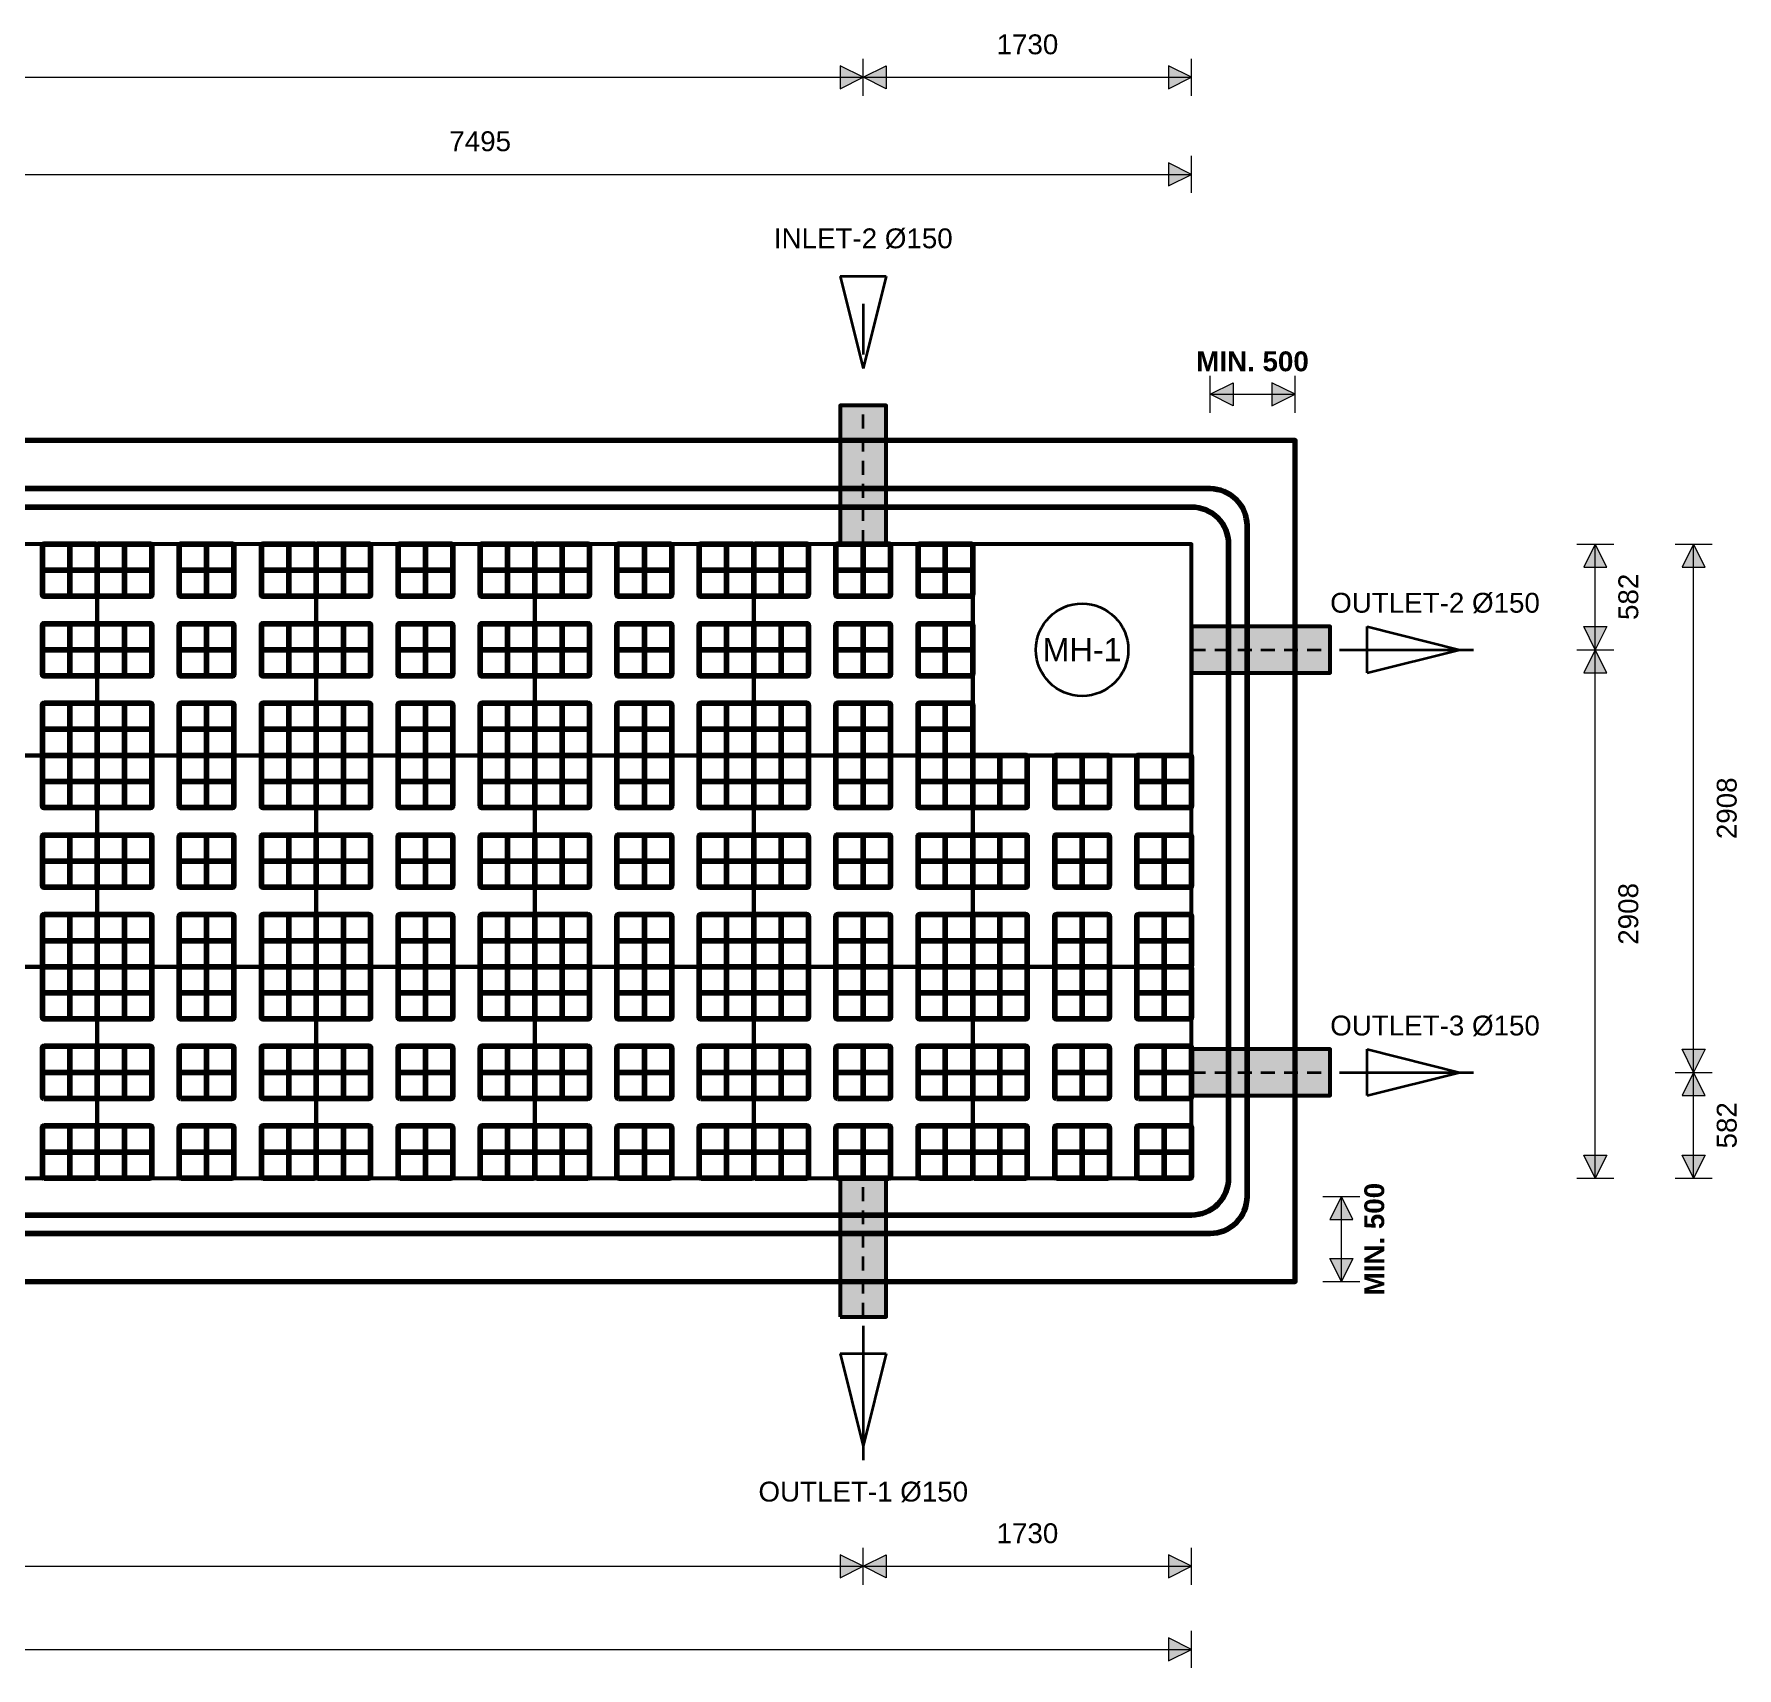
# Model space of a CAD drawing. Header units: millimetres. Extents: x 1 to 299, y 0 to 159.
# Drawn here: x 169.3 to 299.3, y 33.9 to 158.6 of the extents above; entities that cross this region are included whole.
import ezdxf
from ezdxf.enums import TextEntityAlignment as Align

# ---------------------------------------------------------------- set-up
doc = ezdxf.new("R2010")
doc.units = ezdxf.units.MM
doc.linetypes.add('DASH_3_2', pattern=[1.763889, 1.058333, -0.705556])
for name, color, linetype in [('FILL', 7, 'Continuous'), ('LINES', 7, 'Continuous'), ('TEXT', 7, 'Continuous')]:
    doc.layers.add(name, color=color, linetype=linetype)
doc.styles.add('ARIAL', font='arial.ttf')
doc.styles.add('ARIAL_BOLD', font='arialbd.ttf')

msp = doc.modelspace()

# ---------------------------------------------------------------- hatches: boundary and pattern name
at = {"layer": 'FILL'}
for points in [[(232.58, 155.29), (230.81, 156.17), (230.81, 154.41)], [(232.58, 155.29), (234.34, 156.17), (234.34, 154.41)], [(257.64, 155.29), (255.87, 156.17), (255.87, 154.41)], [(257.64, 147.88), (255.87, 148.76), (255.87, 147)], [(259.05, 131.09), (260.81, 131.97), (260.81, 130.21)], [(265.54, 131.09), (263.77, 131.97), (263.77, 130.21)], [(288.45, 119.66), (287.57, 117.9), (289.33, 117.9)], [(295.96, 119.66), (295.08, 117.9), (296.84, 117.9)], [(288.45, 111.59), (287.57, 113.36), (289.33, 113.36)], [(288.45, 111.59), (287.57, 109.83), (289.33, 109.83)], [(295.96, 79.33), (295.08, 81.09), (296.84, 81.09)], [(295.96, 79.33), (295.08, 77.56), (296.84, 77.56)], [(288.45, 71.26), (287.57, 73.02), (289.33, 73.02)], [(295.96, 71.26), (295.08, 73.02), (296.84, 73.02)], [(269.07, 69.85), (268.18, 68.09), (269.95, 68.09)], [(269.07, 63.36), (268.18, 65.12), (269.95, 65.12)], [(232.58, 41.63), (230.81, 42.51), (230.81, 40.75)], [(232.58, 41.63), (234.34, 42.51), (234.34, 40.75)], [(257.64, 41.63), (255.87, 42.51), (255.87, 40.75)], [(257.64, 35.28), (255.87, 36.16), (255.87, 34.4)]]:
    msp.add_hatch(color=7, dxfattribs=at).paths.add_polyline_path(points)
at = {"layer": 'FILL', "true_color": 0xbfbfbf}
for points in [[(230.81, 119.66), (234.34, 119.66), (234.34, 130.24), (230.81, 130.24)], [(257.64, 109.83), (268.22, 109.83), (268.22, 113.36), (257.64, 113.36)], [(257.64, 77.56), (268.22, 77.56), (268.22, 81.09), (257.64, 81.09)], [(230.81, 60.68), (234.34, 60.68), (234.34, 71.26), (230.81, 71.26)]]:
    msp.add_hatch(color=7, dxfattribs=at).paths.add_polyline_path(points)

# ---------------------------------------------------------------- linework, layer by layer
at = {"layer": 'LINES', "lineweight": 20}
for p, q in [((232.58, 153.88), (232.58, 156.7)), ((232.58, 153.88), (232.58, 156.7)), ((257.64, 153.88), (257.64, 156.7)), ((40.46, 155.29), (232.58, 155.29)), ((232.58, 155.29), (257.64, 155.29)), ((257.64, 146.47), (257.64, 149.29)), ((149.05, 147.88), (257.64, 147.88)), ((259.05, 129.68), (259.05, 132.5)), ((265.54, 129.68), (265.54, 132.5)), ((259.05, 131.09), (265.54, 131.09)), ((287.04, 119.66), (289.86, 119.66)), ((288.45, 111.59), (288.45, 119.66)), ((294.55, 119.66), (297.37, 119.66)), ((295.96, 79.33), (295.96, 119.66)), ((287.04, 111.59), (289.86, 111.59)), ((287.04, 111.59), (289.86, 111.59)), ((288.45, 71.26), (288.45, 111.59)), ((294.55, 79.33), (297.37, 79.33)), ((294.55, 79.33), (297.37, 79.33)), ((295.96, 71.26), (295.96, 79.33)), ((287.04, 71.26), (289.86, 71.26)), ((294.55, 71.26), (297.37, 71.26)), ((267.65, 69.85), (270.48, 69.85)), ((269.07, 63.36), (269.07, 69.85)), ((267.65, 63.36), (270.48, 63.36)), ((232.58, 40.22), (232.58, 43.04)), ((232.58, 40.22), (232.58, 43.04)), ((257.64, 40.22), (257.64, 43.04)), ((40.46, 41.63), (232.58, 41.63)), ((232.58, 41.63), (257.64, 41.63)), ((257.64, 33.87), (257.64, 36.69)), ((40.46, 35.28), (257.64, 35.28))]:
    msp.add_line(p, q, dxfattribs=at)
at = {"layer": 'LINES', "lineweight": 35, "true_color": 0xff0000}
for p, q in [((230.81, 140.12), (232.58, 133.07)), ((230.81, 140.12), (234.34, 140.12)), ((234.34, 140.12), (232.58, 133.07)), ((232.58, 138), (232.58, 134.12))]:
    msp.add_line(p, q, dxfattribs=at)
at = {"layer": 'LINES', "linetype": 'DASH_3_2', "lineweight": 35, "true_color": 0x999999}
for p, q in [((232.58, 119.66), (232.58, 130.24)), ((257.64, 111.59), (268.22, 111.59)), ((257.64, 79.33), (268.22, 79.33)), ((232.58, 60.68), (232.58, 71.26))]:
    msp.add_line(p, q, dxfattribs=at)
at = {"layer": 'LINES', "lineweight": 106}
for p, q in [((172.02, 115.68), (172.02, 119.66)), ((176.19, 115.68), (176.19, 119.66)), ((182.46, 115.68), (182.46, 119.66)), ((188.73, 115.68), (188.73, 119.66)), ((192.9, 115.68), (192.9, 119.66)), ((199.16, 115.68), (199.16, 119.66)), ((205.43, 115.68), (205.43, 119.66)), ((209.6, 115.68), (209.6, 119.66)), ((215.87, 115.68), (215.87, 119.66)), ((222.14, 115.68), (222.14, 119.66)), ((226.31, 115.68), (226.31, 119.66)), ((232.58, 115.68), (232.58, 119.66)), ((238.84, 115.68), (238.84, 119.66)), ((169.93, 117.67), (174.11, 117.67)), ((174.11, 117.67), (178.28, 117.67)), ((180.37, 117.67), (184.54, 117.67)), ((186.64, 117.67), (190.81, 117.67)), ((190.81, 117.67), (194.98, 117.67)), ((197.08, 117.67), (201.25, 117.67)), ((203.35, 117.67), (207.52, 117.67)), ((207.52, 117.67), (211.69, 117.67)), ((213.78, 117.67), (217.96, 117.67)), ((220.05, 117.67), (224.22, 117.67)), ((224.22, 117.67), (228.39, 117.67)), ((230.49, 117.67), (234.66, 117.67)), ((236.76, 117.67), (240.93, 117.67)), ((172.02, 109.6), (172.02, 113.58)), ((176.19, 109.6), (176.19, 113.58)), ((182.46, 109.6), (182.46, 113.58)), ((188.73, 109.6), (188.73, 113.58)), ((192.9, 109.6), (192.9, 113.58)), ((199.16, 109.6), (199.16, 113.58)), ((205.43, 109.6), (205.43, 113.58)), ((209.6, 109.6), (209.6, 113.58)), ((215.87, 109.6), (215.87, 113.58)), ((222.14, 109.6), (222.14, 113.58)), ((226.31, 109.6), (226.31, 113.58)), ((232.58, 109.6), (232.58, 113.58)), ((238.84, 109.6), (238.84, 113.58)), ((169.93, 111.59), (174.11, 111.59)), ((174.11, 111.59), (178.28, 111.59)), ((180.37, 111.59), (184.54, 111.59)), ((186.64, 111.59), (190.81, 111.59)), ((190.81, 111.59), (194.98, 111.59)), ((197.08, 111.59), (201.25, 111.59)), ((203.35, 111.59), (207.52, 111.59)), ((207.52, 111.59), (211.69, 111.59)), ((213.78, 111.59), (217.96, 111.59)), ((220.05, 111.59), (224.22, 111.59)), ((224.22, 111.59), (228.39, 111.59)), ((230.49, 111.59), (234.66, 111.59)), ((236.76, 111.59), (240.93, 111.59)), ((172.02, 103.53), (172.02, 107.51)), ((176.19, 103.53), (176.19, 107.51)), ((182.46, 103.53), (182.46, 107.51)), ((188.73, 103.53), (188.73, 107.51)), ((192.9, 103.53), (192.9, 107.51)), ((199.16, 103.53), (199.16, 107.51)), ((205.43, 103.53), (205.43, 107.51)), ((209.6, 103.53), (209.6, 107.51)), ((215.87, 103.53), (215.87, 107.51)), ((222.14, 103.53), (222.14, 107.51)), ((226.31, 103.53), (226.31, 107.51)), ((232.58, 103.53), (232.58, 107.51)), ((238.84, 103.53), (238.84, 107.51)), ((169.93, 105.52), (174.11, 105.52)), ((174.11, 105.52), (178.28, 105.52)), ((180.37, 105.52), (184.54, 105.52)), ((186.64, 105.52), (190.81, 105.52)), ((190.81, 105.52), (194.98, 105.52)), ((197.08, 105.52), (201.25, 105.52)), ((203.35, 105.52), (207.52, 105.52)), ((207.52, 105.52), (211.69, 105.52)), ((213.78, 105.52), (217.96, 105.52)), ((220.05, 105.52), (224.22, 105.52)), ((224.22, 105.52), (228.39, 105.52)), ((230.49, 105.52), (234.66, 105.52)), ((236.76, 105.52), (240.93, 105.52)), ((172.02, 99.55), (172.02, 103.53)), ((176.19, 99.55), (176.19, 103.53)), ((182.46, 99.55), (182.46, 103.53)), ((188.73, 99.55), (188.73, 103.53)), ((192.9, 99.55), (192.9, 103.53)), ((199.16, 99.55), (199.16, 103.53)), ((205.43, 99.55), (205.43, 103.53)), ((209.6, 99.55), (209.6, 103.53)), ((215.87, 99.55), (215.87, 103.53)), ((222.14, 99.55), (222.14, 103.53)), ((226.31, 99.55), (226.31, 103.53)), ((232.58, 99.55), (232.58, 103.53)), ((238.84, 99.55), (238.84, 103.53)), ((243.01, 99.55), (243.01, 103.53)), ((249.28, 99.55), (249.28, 103.53)), ((255.55, 99.55), (255.55, 103.53)), ((169.93, 101.54), (174.11, 101.54)), ((174.11, 101.54), (178.28, 101.54)), ((180.37, 101.54), (184.54, 101.54)), ((186.64, 101.54), (190.81, 101.54)), ((190.81, 101.54), (194.98, 101.54)), ((197.08, 101.54), (201.25, 101.54)), ((203.35, 101.54), (207.52, 101.54)), ((207.52, 101.54), (211.69, 101.54)), ((213.78, 101.54), (217.96, 101.54)), ((220.05, 101.54), (224.22, 101.54)), ((224.22, 101.54), (228.39, 101.54)), ((230.49, 101.54), (234.66, 101.54)), ((236.76, 101.54), (240.93, 101.54)), ((240.93, 101.54), (245.1, 101.54)), ((247.2, 101.54), (251.37, 101.54)), ((253.46, 101.54), (257.64, 101.54)), ((172.02, 93.47), (172.02, 97.45)), ((176.19, 93.47), (176.19, 97.45)), ((182.46, 93.47), (182.46, 97.45)), ((188.73, 93.47), (188.73, 97.45)), ((192.9, 93.47), (192.9, 97.45)), ((199.16, 93.47), (199.16, 97.45)), ((205.43, 93.47), (205.43, 97.45)), ((209.6, 93.47), (209.6, 97.45)), ((215.87, 93.47), (215.87, 97.45)), ((222.14, 93.47), (222.14, 97.45)), ((226.31, 93.47), (226.31, 97.45)), ((232.58, 93.47), (232.58, 97.45)), ((238.84, 93.47), (238.84, 97.45)), ((243.01, 93.47), (243.01, 97.45)), ((249.28, 93.47), (249.28, 97.45)), ((255.55, 93.47), (255.55, 97.45)), ((169.93, 95.46), (174.11, 95.46)), ((174.11, 95.46), (178.28, 95.46)), ((180.37, 95.46), (184.54, 95.46)), ((186.64, 95.46), (190.81, 95.46)), ((190.81, 95.46), (194.98, 95.46)), ((197.08, 95.46), (201.25, 95.46)), ((203.35, 95.46), (207.52, 95.46)), ((207.52, 95.46), (211.69, 95.46)), ((213.78, 95.46), (217.96, 95.46)), ((220.05, 95.46), (224.22, 95.46)), ((224.22, 95.46), (228.39, 95.46)), ((230.49, 95.46), (234.66, 95.46)), ((236.76, 95.46), (240.93, 95.46)), ((240.93, 95.46), (245.1, 95.46)), ((247.2, 95.46), (251.37, 95.46)), ((253.46, 95.46), (257.64, 95.46)), ((172.02, 87.39), (172.02, 91.37)), ((176.19, 87.39), (176.19, 91.37)), ((182.46, 87.39), (182.46, 91.37)), ((188.73, 87.39), (188.73, 91.37)), ((192.9, 87.39), (192.9, 91.37)), ((199.16, 87.39), (199.16, 91.37)), ((205.43, 87.39), (205.43, 91.37)), ((209.6, 87.39), (209.6, 91.37)), ((215.87, 87.39), (215.87, 91.37)), ((222.14, 87.39), (222.14, 91.37)), ((226.31, 87.39), (226.31, 91.37)), ((232.58, 87.39), (232.58, 91.37)), ((238.84, 87.39), (238.84, 91.37)), ((243.01, 87.39), (243.01, 91.37)), ((249.28, 87.39), (249.28, 91.37)), ((255.55, 87.39), (255.55, 91.37)), ((169.93, 89.38), (174.11, 89.38)), ((174.11, 89.38), (178.28, 89.38)), ((180.37, 89.38), (184.54, 89.38)), ((186.64, 89.38), (190.81, 89.38)), ((190.81, 89.38), (194.98, 89.38)), ((197.08, 89.38), (201.25, 89.38)), ((203.35, 89.38), (207.52, 89.38)), ((207.52, 89.38), (211.69, 89.38)), ((213.78, 89.38), (217.96, 89.38)), ((220.05, 89.38), (224.22, 89.38)), ((224.22, 89.38), (228.39, 89.38)), ((230.49, 89.38), (234.66, 89.38)), ((236.76, 89.38), (240.93, 89.38)), ((240.93, 89.38), (245.1, 89.38)), ((247.2, 89.38), (251.37, 89.38)), ((253.46, 89.38), (257.64, 89.38)), ((172.02, 83.41), (172.02, 87.39)), ((176.19, 83.41), (176.19, 87.39)), ((182.46, 83.41), (182.46, 87.39)), ((188.73, 83.41), (188.73, 87.39)), ((192.9, 83.41), (192.9, 87.39)), ((199.16, 83.41), (199.16, 87.39)), ((205.43, 83.41), (205.43, 87.39)), ((209.6, 83.41), (209.6, 87.39)), ((215.87, 83.41), (215.87, 87.39)), ((222.14, 83.41), (222.14, 87.39)), ((226.31, 83.41), (226.31, 87.39)), ((232.58, 83.41), (232.58, 87.39)), ((238.84, 83.41), (238.84, 87.39)), ((243.01, 83.41), (243.01, 87.39)), ((249.28, 83.41), (249.28, 87.39)), ((255.55, 83.41), (255.55, 87.39)), ((169.93, 85.4), (174.11, 85.4)), ((174.11, 85.4), (178.28, 85.4)), ((180.37, 85.4), (184.54, 85.4)), ((186.64, 85.4), (190.81, 85.4)), ((190.81, 85.4), (194.98, 85.4)), ((197.08, 85.4), (201.25, 85.4)), ((203.35, 85.4), (207.52, 85.4)), ((207.52, 85.4), (211.69, 85.4)), ((213.78, 85.4), (217.96, 85.4)), ((220.05, 85.4), (224.22, 85.4)), ((224.22, 85.4), (228.39, 85.4)), ((230.49, 85.4), (234.66, 85.4)), ((236.76, 85.4), (240.93, 85.4)), ((240.93, 85.4), (245.1, 85.4)), ((247.2, 85.4), (251.37, 85.4)), ((253.46, 85.4), (257.64, 85.4)), ((172.02, 77.34), (172.02, 81.32)), ((176.19, 77.34), (176.19, 81.32)), ((182.46, 77.34), (182.46, 81.32)), ((188.73, 77.34), (188.73, 81.32)), ((192.9, 77.34), (192.9, 81.32)), ((199.16, 77.34), (199.16, 81.32)), ((205.43, 77.34), (205.43, 81.32)), ((209.6, 77.34), (209.6, 81.32)), ((215.87, 77.34), (215.87, 81.32)), ((222.14, 77.34), (222.14, 81.32)), ((226.31, 77.34), (226.31, 81.32)), ((232.58, 77.34), (232.58, 81.32)), ((238.84, 77.34), (238.84, 81.32)), ((243.01, 77.34), (243.01, 81.32)), ((249.28, 77.34), (249.28, 81.32)), ((255.55, 77.34), (255.55, 81.32)), ((169.93, 79.33), (174.11, 79.33)), ((174.11, 79.33), (178.28, 79.33)), ((180.37, 79.33), (184.54, 79.33)), ((186.64, 79.33), (190.81, 79.33)), ((190.81, 79.33), (194.98, 79.33)), ((197.08, 79.33), (201.25, 79.33)), ((203.35, 79.33), (207.52, 79.33)), ((207.52, 79.33), (211.69, 79.33)), ((213.78, 79.33), (217.96, 79.33)), ((220.05, 79.33), (224.22, 79.33)), ((224.22, 79.33), (228.39, 79.33)), ((230.49, 79.33), (234.66, 79.33)), ((236.76, 79.33), (240.93, 79.33)), ((240.93, 79.33), (245.1, 79.33)), ((247.2, 79.33), (251.37, 79.33)), ((253.46, 79.33), (257.64, 79.33)), ((172.02, 71.26), (172.02, 75.24)), ((176.19, 71.26), (176.19, 75.24)), ((182.46, 71.26), (182.46, 75.24)), ((188.73, 71.26), (188.73, 75.24)), ((192.9, 71.26), (192.9, 75.24)), ((199.16, 71.26), (199.16, 75.24)), ((205.43, 71.26), (205.43, 75.24)), ((209.6, 71.26), (209.6, 75.24)), ((215.87, 71.26), (215.87, 75.24)), ((222.14, 71.26), (222.14, 75.24)), ((226.31, 71.26), (226.31, 75.24)), ((232.58, 71.26), (232.58, 75.24)), ((238.84, 71.26), (238.84, 75.24)), ((243.01, 71.26), (243.01, 75.24)), ((249.28, 71.26), (249.28, 75.24)), ((255.55, 71.26), (255.55, 75.24)), ((169.93, 73.25), (174.11, 73.25)), ((174.11, 73.25), (178.28, 73.25)), ((180.37, 73.25), (184.54, 73.25)), ((186.64, 73.25), (190.81, 73.25)), ((190.81, 73.25), (194.98, 73.25)), ((197.08, 73.25), (201.25, 73.25)), ((203.35, 73.25), (207.52, 73.25)), ((207.52, 73.25), (211.69, 73.25)), ((213.78, 73.25), (217.96, 73.25)), ((220.05, 73.25), (224.22, 73.25)), ((224.22, 73.25), (228.39, 73.25)), ((230.49, 73.25), (234.66, 73.25)), ((236.76, 73.25), (240.93, 73.25)), ((240.93, 73.25), (245.1, 73.25)), ((247.2, 73.25), (251.37, 73.25)), ((253.46, 73.25), (257.64, 73.25))]:
    msp.add_line(p, q, dxfattribs=at)
at = {"layer": 'LINES', "lineweight": 35, "true_color": 0x0000ff}
for p, q in [((271.04, 113.36), (278.1, 111.59)), ((271.04, 109.83), (271.04, 113.36)), ((268.92, 111.59), (279.15, 111.59)), ((271.04, 109.83), (278.1, 111.59)), ((271.04, 81.09), (278.1, 79.33)), ((271.04, 77.56), (271.04, 81.09)), ((268.92, 79.33), (279.15, 79.33)), ((271.04, 77.56), (278.1, 79.33)), ((232.58, 59.97), (232.58, 49.74)), ((230.81, 57.86), (232.58, 50.8)), ((230.81, 57.86), (234.34, 57.86)), ((234.34, 57.86), (232.58, 50.8))]:
    msp.add_line(p, q, dxfattribs=at)
at = {"layer": 'LINES', "lineweight": 20}
for points in [[(232.58, 155.29), (230.81, 156.17), (230.81, 154.41)], [(232.58, 155.29), (234.34, 156.17), (234.34, 154.41)], [(257.64, 155.29), (255.87, 156.17), (255.87, 154.41)], [(257.64, 147.88), (255.87, 148.76), (255.87, 147)], [(259.05, 131.09), (260.81, 131.97), (260.81, 130.21)], [(265.54, 131.09), (263.77, 131.97), (263.77, 130.21)], [(288.45, 119.66), (287.57, 117.9), (289.33, 117.9)], [(295.96, 119.66), (295.08, 117.9), (296.84, 117.9)], [(288.45, 111.59), (287.57, 113.36), (289.33, 113.36)], [(288.45, 111.59), (287.57, 109.83), (289.33, 109.83)], [(295.96, 79.33), (295.08, 81.09), (296.84, 81.09)], [(295.96, 79.33), (295.08, 77.56), (296.84, 77.56)], [(288.45, 71.26), (287.57, 73.02), (289.33, 73.02)], [(295.96, 71.26), (295.08, 73.02), (296.84, 73.02)], [(269.07, 69.85), (268.18, 68.09), (269.95, 68.09)], [(269.07, 63.36), (268.18, 65.12), (269.95, 65.12)], [(232.58, 41.63), (230.81, 42.51), (230.81, 40.75)], [(232.58, 41.63), (234.34, 42.51), (234.34, 40.75)], [(257.64, 41.63), (255.87, 42.51), (255.87, 40.75)], [(257.64, 35.28), (255.87, 36.16), (255.87, 34.4)]]:
    msp.add_lwpolyline(points, close=True, dxfattribs=at)
at = {"layer": 'LINES', "lineweight": 53}
for points in [[(230.81, 119.66), (234.34, 119.66), (234.34, 130.24), (230.81, 130.24)], [(157.4, 103.53), (174.11, 103.53), (174.11, 119.66), (157.4, 119.66)], [(174.11, 103.53), (190.81, 103.53), (190.81, 119.66), (174.11, 119.66)], [(190.81, 103.53), (207.52, 103.53), (207.52, 119.66), (190.81, 119.66)], [(207.52, 103.53), (224.22, 103.53), (224.22, 119.66), (207.52, 119.66)], [(224.22, 103.53), (240.93, 103.53), (240.93, 119.66), (224.22, 119.66)], [(240.93, 103.53), (257.64, 103.53), (257.64, 119.66), (240.93, 119.66)], [(257.64, 109.83), (268.22, 109.83), (268.22, 113.36), (257.64, 113.36)], [(157.4, 87.39), (174.11, 87.39), (174.11, 103.53), (157.4, 103.53)], [(174.11, 87.39), (190.81, 87.39), (190.81, 103.53), (174.11, 103.53)], [(190.81, 87.39), (207.52, 87.39), (207.52, 103.53), (190.81, 103.53)], [(207.52, 87.39), (224.22, 87.39), (224.22, 103.53), (207.52, 103.53)], [(224.22, 87.39), (240.93, 87.39), (240.93, 103.53), (224.22, 103.53)], [(240.93, 87.39), (257.64, 87.39), (257.64, 103.53), (240.93, 103.53)], [(157.4, 71.26), (174.11, 71.26), (174.11, 87.39), (157.4, 87.39)], [(174.11, 71.26), (190.81, 71.26), (190.81, 87.39), (174.11, 87.39)], [(190.81, 71.26), (207.52, 71.26), (207.52, 87.39), (190.81, 87.39)], [(207.52, 71.26), (224.22, 71.26), (224.22, 87.39), (207.52, 87.39)], [(224.22, 71.26), (240.93, 71.26), (240.93, 87.39), (224.22, 87.39)], [(240.93, 71.26), (257.64, 71.26), (257.64, 87.39), (240.93, 87.39)], [(257.64, 77.56), (268.22, 77.56), (268.22, 81.09), (257.64, 81.09)], [(230.81, 60.68), (234.34, 60.68), (234.34, 71.26), (230.81, 71.26)]]:
    msp.add_lwpolyline(points, close=True, dxfattribs=at)
at = {"layer": 'LINES', "lineweight": 70, "true_color": 0xff0000}
msp.add_lwpolyline([(32.55, 63.36), (265.54, 63.36), (265.54, 127.56), (32.55, 127.56)], close=True, dxfattribs=at)
at = {"layer": 'LINES', "lineweight": 90}
for points in [[(39.05, 67.03), (259.05, 67.03, 0.414214), (261.87, 69.85), (261.87, 121.07, 0.414214), (259.05, 123.89), (39.05, 123.89, 0.414214), (36.22, 121.07), (36.22, 69.85, 0.414214)], [(40.46, 68.44), (257.64, 68.44, 0.414214), (260.46, 71.26), (260.46, 119.66, 0.414214), (257.64, 122.48), (40.46, 122.48, 0.414214), (37.64, 119.66), (37.64, 71.26, 0.414214)]]:
    msp.add_lwpolyline(points, format="xyb", close=True, dxfattribs=at)
at = {"layer": 'LINES', "lineweight": 106}
for points in [[(170.05, 115.68), (173.99, 115.68, 0.414214), (174.11, 115.8), (174.11, 119.54, 0.414214), (173.99, 119.66), (170.05, 119.66, 0.414214), (169.93, 119.54), (169.93, 115.8, 0.414214)], [(174.22, 115.68), (178.16, 115.68, 0.414214), (178.28, 115.8), (178.28, 119.54, 0.414214), (178.16, 119.66), (174.22, 119.66, 0.414214), (174.11, 119.54), (174.11, 115.8, 0.414214)], [(180.49, 115.68), (184.42, 115.68, 0.414214), (184.54, 115.8), (184.54, 119.54, 0.414214), (184.42, 119.66), (180.49, 119.66, 0.414214), (180.37, 119.54), (180.37, 115.8, 0.414214)], [(186.76, 115.68), (190.69, 115.68, 0.414214), (190.81, 115.8), (190.81, 119.54, 0.414214), (190.69, 119.66), (186.76, 119.66, 0.414214), (186.64, 119.54), (186.64, 115.8, 0.414214)], [(190.93, 115.68), (194.86, 115.68, 0.414214), (194.98, 115.8), (194.98, 119.54, 0.414214), (194.86, 119.66), (190.93, 119.66, 0.414214), (190.81, 119.54), (190.81, 115.8, 0.414214)], [(197.2, 115.68), (201.13, 115.68, 0.414214), (201.25, 115.8), (201.25, 119.54, 0.414214), (201.13, 119.66), (197.2, 119.66, 0.414214), (197.08, 119.54), (197.08, 115.8, 0.414214)], [(203.47, 115.68), (207.4, 115.68, 0.414214), (207.52, 115.8), (207.52, 119.54, 0.414214), (207.4, 119.66), (203.47, 119.66, 0.414214), (203.35, 119.54), (203.35, 115.8, 0.414214)], [(207.64, 115.68), (211.57, 115.68, 0.414214), (211.69, 115.8), (211.69, 119.54, 0.414214), (211.57, 119.66), (207.64, 119.66, 0.414214), (207.52, 119.54), (207.52, 115.8, 0.414214)], [(213.9, 115.68), (217.84, 115.68, 0.414214), (217.96, 115.8), (217.96, 119.54, 0.414214), (217.84, 119.66), (213.9, 119.66, 0.414214), (213.78, 119.54), (213.78, 115.8, 0.414214)], [(220.17, 115.68), (224.1, 115.68, 0.414214), (224.22, 115.8), (224.22, 119.54, 0.414214), (224.1, 119.66), (220.17, 119.66, 0.414214), (220.05, 119.54), (220.05, 115.8, 0.414214)], [(224.34, 115.68), (228.27, 115.68, 0.414214), (228.39, 115.8), (228.39, 119.54, 0.414214), (228.27, 119.66), (224.34, 119.66, 0.414214), (224.22, 119.54), (224.22, 115.8, 0.414214)], [(230.61, 115.68), (234.54, 115.68, 0.414214), (234.66, 115.8), (234.66, 119.54, 0.414214), (234.54, 119.66), (230.61, 119.66, 0.414214), (230.49, 119.54), (230.49, 115.8, 0.414214)], [(236.88, 115.68), (240.81, 115.68, 0.414214), (240.93, 115.8), (240.93, 119.54, 0.414214), (240.81, 119.66), (236.88, 119.66, 0.414214), (236.76, 119.54), (236.76, 115.8, 0.414214)], [(170.05, 109.6), (173.99, 109.6, 0.414214), (174.11, 109.72), (174.11, 113.46, 0.414214), (173.99, 113.58), (170.05, 113.58, 0.414214), (169.93, 113.46), (169.93, 109.72, 0.414214)], [(174.22, 109.6), (178.16, 109.6, 0.414214), (178.28, 109.72), (178.28, 113.46, 0.414214), (178.16, 113.58), (174.22, 113.58, 0.414214), (174.11, 113.46), (174.11, 109.72, 0.414214)], [(180.49, 109.6), (184.42, 109.6, 0.414214), (184.54, 109.72), (184.54, 113.46, 0.414214), (184.42, 113.58), (180.49, 113.58, 0.414214), (180.37, 113.46), (180.37, 109.72, 0.414214)], [(186.76, 109.6), (190.69, 109.6, 0.414214), (190.81, 109.72), (190.81, 113.46, 0.414214), (190.69, 113.58), (186.76, 113.58, 0.414214), (186.64, 113.46), (186.64, 109.72, 0.414214)], [(190.93, 109.6), (194.86, 109.6, 0.414214), (194.98, 109.72), (194.98, 113.46, 0.414214), (194.86, 113.58), (190.93, 113.58, 0.414214), (190.81, 113.46), (190.81, 109.72, 0.414214)], [(197.2, 109.6), (201.13, 109.6, 0.414214), (201.25, 109.72), (201.25, 113.46, 0.414214), (201.13, 113.58), (197.2, 113.58, 0.414214), (197.08, 113.46), (197.08, 109.72, 0.414214)], [(203.47, 109.6), (207.4, 109.6, 0.414214), (207.52, 109.72), (207.52, 113.46, 0.414214), (207.4, 113.58), (203.47, 113.58, 0.414214), (203.35, 113.46), (203.35, 109.72, 0.414214)], [(207.64, 109.6), (211.57, 109.6, 0.414214), (211.69, 109.72), (211.69, 113.46, 0.414214), (211.57, 113.58), (207.64, 113.58, 0.414214), (207.52, 113.46), (207.52, 109.72, 0.414214)], [(213.9, 109.6), (217.84, 109.6, 0.414214), (217.96, 109.72), (217.96, 113.46, 0.414214), (217.84, 113.58), (213.9, 113.58, 0.414214), (213.78, 113.46), (213.78, 109.72, 0.414214)], [(220.17, 109.6), (224.1, 109.6, 0.414214), (224.22, 109.72), (224.22, 113.46, 0.414214), (224.1, 113.58), (220.17, 113.58, 0.414214), (220.05, 113.46), (220.05, 109.72, 0.414214)], [(224.34, 109.6), (228.27, 109.6, 0.414214), (228.39, 109.72), (228.39, 113.46, 0.414214), (228.27, 113.58), (224.34, 113.58, 0.414214), (224.22, 113.46), (224.22, 109.72, 0.414214)], [(230.61, 109.6), (234.54, 109.6, 0.414214), (234.66, 109.72), (234.66, 113.46, 0.414214), (234.54, 113.58), (230.61, 113.58, 0.414214), (230.49, 113.46), (230.49, 109.72, 0.414214)], [(236.88, 109.6), (240.81, 109.6, 0.414214), (240.93, 109.72), (240.93, 113.46, 0.414214), (240.81, 113.58), (236.88, 113.58, 0.414214), (236.76, 113.46), (236.76, 109.72, 0.414214)], [(170.05, 103.53), (173.99, 103.53, 0.414214), (174.11, 103.65), (174.11, 107.39, 0.414214), (173.99, 107.51), (170.05, 107.51, 0.414214), (169.93, 107.39), (169.93, 103.65, 0.414214)], [(174.22, 103.53), (178.16, 103.53, 0.414214), (178.28, 103.65), (178.28, 107.39, 0.414214), (178.16, 107.51), (174.22, 107.51, 0.414214), (174.11, 107.39), (174.11, 103.65, 0.414214)], [(180.49, 103.53), (184.42, 103.53, 0.414214), (184.54, 103.65), (184.54, 107.39, 0.414214), (184.42, 107.51), (180.49, 107.51, 0.414214), (180.37, 107.39), (180.37, 103.65, 0.414214)], [(186.76, 103.53), (190.69, 103.53, 0.414214), (190.81, 103.65), (190.81, 107.39, 0.414214), (190.69, 107.51), (186.76, 107.51, 0.414214), (186.64, 107.39), (186.64, 103.65, 0.414214)], [(190.93, 103.53), (194.86, 103.53, 0.414214), (194.98, 103.65), (194.98, 107.39, 0.414214), (194.86, 107.51), (190.93, 107.51, 0.414214), (190.81, 107.39), (190.81, 103.65, 0.414214)], [(197.2, 103.53), (201.13, 103.53, 0.414214), (201.25, 103.65), (201.25, 107.39, 0.414214), (201.13, 107.51), (197.2, 107.51, 0.414214), (197.08, 107.39), (197.08, 103.65, 0.414214)], [(203.47, 103.53), (207.4, 103.53, 0.414214), (207.52, 103.65), (207.52, 107.39, 0.414214), (207.4, 107.51), (203.47, 107.51, 0.414214), (203.35, 107.39), (203.35, 103.65, 0.414214)], [(207.64, 103.53), (211.57, 103.53, 0.414214), (211.69, 103.65), (211.69, 107.39, 0.414214), (211.57, 107.51), (207.64, 107.51, 0.414214), (207.52, 107.39), (207.52, 103.65, 0.414214)], [(213.9, 103.53), (217.84, 103.53, 0.414214), (217.96, 103.65), (217.96, 107.39, 0.414214), (217.84, 107.51), (213.9, 107.51, 0.414214), (213.78, 107.39), (213.78, 103.65, 0.414214)], [(220.17, 103.53), (224.1, 103.53, 0.414214), (224.22, 103.65), (224.22, 107.39, 0.414214), (224.1, 107.51), (220.17, 107.51, 0.414214), (220.05, 107.39), (220.05, 103.65, 0.414214)], [(224.34, 103.53), (228.27, 103.53, 0.414214), (228.39, 103.65), (228.39, 107.39, 0.414214), (228.27, 107.51), (224.34, 107.51, 0.414214), (224.22, 107.39), (224.22, 103.65, 0.414214)], [(230.61, 103.53), (234.54, 103.53, 0.414214), (234.66, 103.65), (234.66, 107.39, 0.414214), (234.54, 107.51), (230.61, 107.51, 0.414214), (230.49, 107.39), (230.49, 103.65, 0.414214)], [(236.88, 103.53), (240.81, 103.53, 0.414214), (240.93, 103.65), (240.93, 107.39, 0.414214), (240.81, 107.51), (236.88, 107.51, 0.414214), (236.76, 107.39), (236.76, 103.65, 0.414214)], [(170.05, 99.55), (173.99, 99.55, 0.414214), (174.11, 99.67), (174.11, 103.41, 0.414214), (173.99, 103.53), (170.05, 103.53, 0.414214), (169.93, 103.41), (169.93, 99.67, 0.414214)], [(174.22, 99.55), (178.16, 99.55, 0.414214), (178.28, 99.67), (178.28, 103.41, 0.414214), (178.16, 103.53), (174.22, 103.53, 0.414214), (174.11, 103.41), (174.11, 99.67, 0.414214)], [(180.49, 99.55), (184.42, 99.55, 0.414214), (184.54, 99.67), (184.54, 103.41, 0.414214), (184.42, 103.53), (180.49, 103.53, 0.414214), (180.37, 103.41), (180.37, 99.67, 0.414214)], [(186.76, 99.55), (190.69, 99.55, 0.414214), (190.81, 99.67), (190.81, 103.41, 0.414214), (190.69, 103.53), (186.76, 103.53, 0.414214), (186.64, 103.41), (186.64, 99.67, 0.414214)], [(190.93, 99.55), (194.86, 99.55, 0.414214), (194.98, 99.67), (194.98, 103.41, 0.414214), (194.86, 103.53), (190.93, 103.53, 0.414214), (190.81, 103.41), (190.81, 99.67, 0.414214)], [(197.2, 99.55), (201.13, 99.55, 0.414214), (201.25, 99.67), (201.25, 103.41, 0.414214), (201.13, 103.53), (197.2, 103.53, 0.414214), (197.08, 103.41), (197.08, 99.67, 0.414214)], [(203.47, 99.55), (207.4, 99.55, 0.414214), (207.52, 99.67), (207.52, 103.41, 0.414214), (207.4, 103.53), (203.47, 103.53, 0.414214), (203.35, 103.41), (203.35, 99.67, 0.414214)], [(207.64, 99.55), (211.57, 99.55, 0.414214), (211.69, 99.67), (211.69, 103.41, 0.414214), (211.57, 103.53), (207.64, 103.53, 0.414214), (207.52, 103.41), (207.52, 99.67, 0.414214)], [(213.9, 99.55), (217.84, 99.55, 0.414214), (217.96, 99.67), (217.96, 103.41, 0.414214), (217.84, 103.53), (213.9, 103.53, 0.414214), (213.78, 103.41), (213.78, 99.67, 0.414214)], [(220.17, 99.55), (224.1, 99.55, 0.414214), (224.22, 99.67), (224.22, 103.41, 0.414214), (224.1, 103.53), (220.17, 103.53, 0.414214), (220.05, 103.41), (220.05, 99.67, 0.414214)], [(224.34, 99.55), (228.27, 99.55, 0.414214), (228.39, 99.67), (228.39, 103.41, 0.414214), (228.27, 103.53), (224.34, 103.53, 0.414214), (224.22, 103.41), (224.22, 99.67, 0.414214)], [(230.61, 99.55), (234.54, 99.55, 0.414214), (234.66, 99.67), (234.66, 103.41, 0.414214), (234.54, 103.53), (230.61, 103.53, 0.414214), (230.49, 103.41), (230.49, 99.67, 0.414214)], [(236.88, 99.55), (240.81, 99.55, 0.414214), (240.93, 99.67), (240.93, 103.41, 0.414214), (240.81, 103.53), (236.88, 103.53, 0.414214), (236.76, 103.41), (236.76, 99.67, 0.414214)], [(241.05, 99.55), (244.98, 99.55, 0.414214), (245.1, 99.67), (245.1, 103.41, 0.414214), (244.98, 103.53), (241.05, 103.53, 0.414214), (240.93, 103.41), (240.93, 99.67, 0.414214)], [(247.32, 99.55), (251.25, 99.55, 0.414214), (251.37, 99.67), (251.37, 103.41, 0.414214), (251.25, 103.53), (247.32, 103.53, 0.414214), (247.2, 103.41), (247.2, 99.67, 0.414214)], [(253.58, 99.55), (257.52, 99.55, 0.414214), (257.64, 99.67), (257.64, 103.41, 0.414214), (257.52, 103.53), (253.58, 103.53, 0.414214), (253.46, 103.41), (253.46, 99.67, 0.414214)], [(170.05, 93.47), (173.99, 93.47, 0.414214), (174.11, 93.59), (174.11, 97.33, 0.414214), (173.99, 97.45), (170.05, 97.45, 0.414214), (169.93, 97.33), (169.93, 93.59, 0.414214)], [(174.22, 93.47), (178.16, 93.47, 0.414214), (178.28, 93.59), (178.28, 97.33, 0.414214), (178.16, 97.45), (174.22, 97.45, 0.414214), (174.11, 97.33), (174.11, 93.59, 0.414214)], [(180.49, 93.47), (184.42, 93.47, 0.414214), (184.54, 93.59), (184.54, 97.33, 0.414214), (184.42, 97.45), (180.49, 97.45, 0.414214), (180.37, 97.33), (180.37, 93.59, 0.414214)], [(186.76, 93.47), (190.69, 93.47, 0.414214), (190.81, 93.59), (190.81, 97.33, 0.414214), (190.69, 97.45), (186.76, 97.45, 0.414214), (186.64, 97.33), (186.64, 93.59, 0.414214)], [(190.93, 93.47), (194.86, 93.47, 0.414214), (194.98, 93.59), (194.98, 97.33, 0.414214), (194.86, 97.45), (190.93, 97.45, 0.414214), (190.81, 97.33), (190.81, 93.59, 0.414214)], [(197.2, 93.47), (201.13, 93.47, 0.414214), (201.25, 93.59), (201.25, 97.33, 0.414214), (201.13, 97.45), (197.2, 97.45, 0.414214), (197.08, 97.33), (197.08, 93.59, 0.414214)], [(203.47, 93.47), (207.4, 93.47, 0.414214), (207.52, 93.59), (207.52, 97.33, 0.414214), (207.4, 97.45), (203.47, 97.45, 0.414214), (203.35, 97.33), (203.35, 93.59, 0.414214)], [(207.64, 93.47), (211.57, 93.47, 0.414214), (211.69, 93.59), (211.69, 97.33, 0.414214), (211.57, 97.45), (207.64, 97.45, 0.414214), (207.52, 97.33), (207.52, 93.59, 0.414214)], [(213.9, 93.47), (217.84, 93.47, 0.414214), (217.96, 93.59), (217.96, 97.33, 0.414214), (217.84, 97.45), (213.9, 97.45, 0.414214), (213.78, 97.33), (213.78, 93.59, 0.414214)], [(220.17, 93.47), (224.1, 93.47, 0.414214), (224.22, 93.59), (224.22, 97.33, 0.414214), (224.1, 97.45), (220.17, 97.45, 0.414214), (220.05, 97.33), (220.05, 93.59, 0.414214)], [(224.34, 93.47), (228.27, 93.47, 0.414214), (228.39, 93.59), (228.39, 97.33, 0.414214), (228.27, 97.45), (224.34, 97.45, 0.414214), (224.22, 97.33), (224.22, 93.59, 0.414214)], [(230.61, 93.47), (234.54, 93.47, 0.414214), (234.66, 93.59), (234.66, 97.33, 0.414214), (234.54, 97.45), (230.61, 97.45, 0.414214), (230.49, 97.33), (230.49, 93.59, 0.414214)], [(236.88, 93.47), (240.81, 93.47, 0.414214), (240.93, 93.59), (240.93, 97.33, 0.414214), (240.81, 97.45), (236.88, 97.45, 0.414214), (236.76, 97.33), (236.76, 93.59, 0.414214)], [(241.05, 93.47), (244.98, 93.47, 0.414214), (245.1, 93.59), (245.1, 97.33, 0.414214), (244.98, 97.45), (241.05, 97.45, 0.414214), (240.93, 97.33), (240.93, 93.59, 0.414214)], [(247.32, 93.47), (251.25, 93.47, 0.414214), (251.37, 93.59), (251.37, 97.33, 0.414214), (251.25, 97.45), (247.32, 97.45, 0.414214), (247.2, 97.33), (247.2, 93.59, 0.414214)], [(253.58, 93.47), (257.52, 93.47, 0.414214), (257.64, 93.59), (257.64, 97.33, 0.414214), (257.52, 97.45), (253.58, 97.45, 0.414214), (253.46, 97.33), (253.46, 93.59, 0.414214)], [(170.05, 87.39), (173.99, 87.39, 0.414214), (174.11, 87.51), (174.11, 91.25, 0.414214), (173.99, 91.37), (170.05, 91.37, 0.414214), (169.93, 91.25), (169.93, 87.51, 0.414214)], [(174.22, 87.39), (178.16, 87.39, 0.414214), (178.28, 87.51), (178.28, 91.25, 0.414214), (178.16, 91.37), (174.22, 91.37, 0.414214), (174.11, 91.25), (174.11, 87.51, 0.414214)], [(180.49, 87.39), (184.42, 87.39, 0.414214), (184.54, 87.51), (184.54, 91.25, 0.414214), (184.42, 91.37), (180.49, 91.37, 0.414214), (180.37, 91.25), (180.37, 87.51, 0.414214)], [(186.76, 87.39), (190.69, 87.39, 0.414214), (190.81, 87.51), (190.81, 91.25, 0.414214), (190.69, 91.37), (186.76, 91.37, 0.414214), (186.64, 91.25), (186.64, 87.51, 0.414214)], [(190.93, 87.39), (194.86, 87.39, 0.414214), (194.98, 87.51), (194.98, 91.25, 0.414214), (194.86, 91.37), (190.93, 91.37, 0.414214), (190.81, 91.25), (190.81, 87.51, 0.414214)], [(197.2, 87.39), (201.13, 87.39, 0.414214), (201.25, 87.51), (201.25, 91.25, 0.414214), (201.13, 91.37), (197.2, 91.37, 0.414214), (197.08, 91.25), (197.08, 87.51, 0.414214)], [(203.47, 87.39), (207.4, 87.39, 0.414214), (207.52, 87.51), (207.52, 91.25, 0.414214), (207.4, 91.37), (203.47, 91.37, 0.414214), (203.35, 91.25), (203.35, 87.51, 0.414214)], [(207.64, 87.39), (211.57, 87.39, 0.414214), (211.69, 87.51), (211.69, 91.25, 0.414214), (211.57, 91.37), (207.64, 91.37, 0.414214), (207.52, 91.25), (207.52, 87.51, 0.414214)], [(213.9, 87.39), (217.84, 87.39, 0.414214), (217.96, 87.51), (217.96, 91.25, 0.414214), (217.84, 91.37), (213.9, 91.37, 0.414214), (213.78, 91.25), (213.78, 87.51, 0.414214)], [(220.17, 87.39), (224.1, 87.39, 0.414214), (224.22, 87.51), (224.22, 91.25, 0.414214), (224.1, 91.37), (220.17, 91.37, 0.414214), (220.05, 91.25), (220.05, 87.51, 0.414214)], [(224.34, 87.39), (228.27, 87.39, 0.414214), (228.39, 87.51), (228.39, 91.25, 0.414214), (228.27, 91.37), (224.34, 91.37, 0.414214), (224.22, 91.25), (224.22, 87.51, 0.414214)], [(230.61, 87.39), (234.54, 87.39, 0.414214), (234.66, 87.51), (234.66, 91.25, 0.414214), (234.54, 91.37), (230.61, 91.37, 0.414214), (230.49, 91.25), (230.49, 87.51, 0.414214)], [(236.88, 87.39), (240.81, 87.39, 0.414214), (240.93, 87.51), (240.93, 91.25, 0.414214), (240.81, 91.37), (236.88, 91.37, 0.414214), (236.76, 91.25), (236.76, 87.51, 0.414214)], [(241.05, 87.39), (244.98, 87.39, 0.414214), (245.1, 87.51), (245.1, 91.25, 0.414214), (244.98, 91.37), (241.05, 91.37, 0.414214), (240.93, 91.25), (240.93, 87.51, 0.414214)], [(247.32, 87.39), (251.25, 87.39, 0.414214), (251.37, 87.51), (251.37, 91.25, 0.414214), (251.25, 91.37), (247.32, 91.37, 0.414214), (247.2, 91.25), (247.2, 87.51, 0.414214)], [(253.58, 87.39), (257.52, 87.39, 0.414214), (257.64, 87.51), (257.64, 91.25, 0.414214), (257.52, 91.37), (253.58, 91.37, 0.414214), (253.46, 91.25), (253.46, 87.51, 0.414214)], [(170.05, 83.41), (173.99, 83.41, 0.414214), (174.11, 83.53), (174.11, 87.27, 0.414214), (173.99, 87.39), (170.05, 87.39, 0.414214), (169.93, 87.27), (169.93, 83.53, 0.414214)], [(174.22, 83.41), (178.16, 83.41, 0.414214), (178.28, 83.53), (178.28, 87.27, 0.414214), (178.16, 87.39), (174.22, 87.39, 0.414214), (174.11, 87.27), (174.11, 83.53, 0.414214)], [(180.49, 83.41), (184.42, 83.41, 0.414214), (184.54, 83.53), (184.54, 87.27, 0.414214), (184.42, 87.39), (180.49, 87.39, 0.414214), (180.37, 87.27), (180.37, 83.53, 0.414214)], [(186.76, 83.41), (190.69, 83.41, 0.414214), (190.81, 83.53), (190.81, 87.27, 0.414214), (190.69, 87.39), (186.76, 87.39, 0.414214), (186.64, 87.27), (186.64, 83.53, 0.414214)], [(190.93, 83.41), (194.86, 83.41, 0.414214), (194.98, 83.53), (194.98, 87.27, 0.414214), (194.86, 87.39), (190.93, 87.39, 0.414214), (190.81, 87.27), (190.81, 83.53, 0.414214)], [(197.2, 83.41), (201.13, 83.41, 0.414214), (201.25, 83.53), (201.25, 87.27, 0.414214), (201.13, 87.39), (197.2, 87.39, 0.414214), (197.08, 87.27), (197.08, 83.53, 0.414214)], [(203.47, 83.41), (207.4, 83.41, 0.414214), (207.52, 83.53), (207.52, 87.27, 0.414214), (207.4, 87.39), (203.47, 87.39, 0.414214), (203.35, 87.27), (203.35, 83.53, 0.414214)], [(207.64, 83.41), (211.57, 83.41, 0.414214), (211.69, 83.53), (211.69, 87.27, 0.414214), (211.57, 87.39), (207.64, 87.39, 0.414214), (207.52, 87.27), (207.52, 83.53, 0.414214)], [(213.9, 83.41), (217.84, 83.41, 0.414214), (217.96, 83.53), (217.96, 87.27, 0.414214), (217.84, 87.39), (213.9, 87.39, 0.414214), (213.78, 87.27), (213.78, 83.53, 0.414214)], [(220.17, 83.41), (224.1, 83.41, 0.414214), (224.22, 83.53), (224.22, 87.27, 0.414214), (224.1, 87.39), (220.17, 87.39, 0.414214), (220.05, 87.27), (220.05, 83.53, 0.414214)], [(224.34, 83.41), (228.27, 83.41, 0.414214), (228.39, 83.53), (228.39, 87.27, 0.414214), (228.27, 87.39), (224.34, 87.39, 0.414214), (224.22, 87.27), (224.22, 83.53, 0.414214)], [(230.61, 83.41), (234.54, 83.41, 0.414214), (234.66, 83.53), (234.66, 87.27, 0.414214), (234.54, 87.39), (230.61, 87.39, 0.414214), (230.49, 87.27), (230.49, 83.53, 0.414214)], [(236.88, 83.41), (240.81, 83.41, 0.414214), (240.93, 83.53), (240.93, 87.27, 0.414214), (240.81, 87.39), (236.88, 87.39, 0.414214), (236.76, 87.27), (236.76, 83.53, 0.414214)], [(241.05, 83.41), (244.98, 83.41, 0.414214), (245.1, 83.53), (245.1, 87.27, 0.414214), (244.98, 87.39), (241.05, 87.39, 0.414214), (240.93, 87.27), (240.93, 83.53, 0.414214)], [(247.32, 83.41), (251.25, 83.41, 0.414214), (251.37, 83.53), (251.37, 87.27, 0.414214), (251.25, 87.39), (247.32, 87.39, 0.414214), (247.2, 87.27), (247.2, 83.53, 0.414214)], [(253.58, 83.41), (257.52, 83.41, 0.414214), (257.64, 83.53), (257.64, 87.27, 0.414214), (257.52, 87.39), (253.58, 87.39, 0.414214), (253.46, 87.27), (253.46, 83.53, 0.414214)], [(170.05, 77.34), (173.99, 77.34, 0.414214), (174.11, 77.46), (174.11, 81.2, 0.414214), (173.99, 81.32), (170.05, 81.32, 0.414214), (169.93, 81.2), (169.93, 77.46, 0.414214)], [(174.22, 77.34), (178.16, 77.34, 0.414214), (178.28, 77.46), (178.28, 81.2, 0.414214), (178.16, 81.32), (174.22, 81.32, 0.414214), (174.11, 81.2), (174.11, 77.46, 0.414214)], [(180.49, 77.34), (184.42, 77.34, 0.414214), (184.54, 77.46), (184.54, 81.2, 0.414214), (184.42, 81.32), (180.49, 81.32, 0.414214), (180.37, 81.2), (180.37, 77.46, 0.414214)], [(186.76, 77.34), (190.69, 77.34, 0.414214), (190.81, 77.46), (190.81, 81.2, 0.414214), (190.69, 81.32), (186.76, 81.32, 0.414214), (186.64, 81.2), (186.64, 77.46, 0.414214)], [(190.93, 77.34), (194.86, 77.34, 0.414214), (194.98, 77.46), (194.98, 81.2, 0.414214), (194.86, 81.32), (190.93, 81.32, 0.414214), (190.81, 81.2), (190.81, 77.46, 0.414214)], [(197.2, 77.34), (201.13, 77.34, 0.414214), (201.25, 77.46), (201.25, 81.2, 0.414214), (201.13, 81.32), (197.2, 81.32, 0.414214), (197.08, 81.2), (197.08, 77.46, 0.414214)], [(203.47, 77.34), (207.4, 77.34, 0.414214), (207.52, 77.46), (207.52, 81.2, 0.414214), (207.4, 81.32), (203.47, 81.32, 0.414214), (203.35, 81.2), (203.35, 77.46, 0.414214)], [(207.64, 77.34), (211.57, 77.34, 0.414214), (211.69, 77.46), (211.69, 81.2, 0.414214), (211.57, 81.32), (207.64, 81.32, 0.414214), (207.52, 81.2), (207.52, 77.46, 0.414214)], [(213.9, 77.34), (217.84, 77.34, 0.414214), (217.96, 77.46), (217.96, 81.2, 0.414214), (217.84, 81.32), (213.9, 81.32, 0.414214), (213.78, 81.2), (213.78, 77.46, 0.414214)], [(220.17, 77.34), (224.1, 77.34, 0.414214), (224.22, 77.46), (224.22, 81.2, 0.414214), (224.1, 81.32), (220.17, 81.32, 0.414214), (220.05, 81.2), (220.05, 77.46, 0.414214)], [(224.34, 77.34), (228.27, 77.34, 0.414214), (228.39, 77.46), (228.39, 81.2, 0.414214), (228.27, 81.32), (224.34, 81.32, 0.414214), (224.22, 81.2), (224.22, 77.46, 0.414214)], [(230.61, 77.34), (234.54, 77.34, 0.414214), (234.66, 77.46), (234.66, 81.2, 0.414214), (234.54, 81.32), (230.61, 81.32, 0.414214), (230.49, 81.2), (230.49, 77.46, 0.414214)], [(236.88, 77.34), (240.81, 77.34, 0.414214), (240.93, 77.46), (240.93, 81.2, 0.414214), (240.81, 81.32), (236.88, 81.32, 0.414214), (236.76, 81.2), (236.76, 77.46, 0.414214)], [(241.05, 77.34), (244.98, 77.34, 0.414214), (245.1, 77.46), (245.1, 81.2, 0.414214), (244.98, 81.32), (241.05, 81.32, 0.414214), (240.93, 81.2), (240.93, 77.46, 0.414214)], [(247.32, 77.34), (251.25, 77.34, 0.414214), (251.37, 77.46), (251.37, 81.2, 0.414214), (251.25, 81.32), (247.32, 81.32, 0.414214), (247.2, 81.2), (247.2, 77.46, 0.414214)], [(253.58, 77.34), (257.52, 77.34, 0.414214), (257.64, 77.46), (257.64, 81.2, 0.414214), (257.52, 81.32), (253.58, 81.32, 0.414214), (253.46, 81.2), (253.46, 77.46, 0.414214)], [(170.05, 71.26), (173.99, 71.26, 0.414214), (174.11, 71.38), (174.11, 75.12, 0.414214), (173.99, 75.24), (170.05, 75.24, 0.414214), (169.93, 75.12), (169.93, 71.38, 0.414214)], [(174.22, 71.26), (178.16, 71.26, 0.414214), (178.28, 71.38), (178.28, 75.12, 0.414214), (178.16, 75.24), (174.22, 75.24, 0.414214), (174.11, 75.12), (174.11, 71.38, 0.414214)], [(180.49, 71.26), (184.42, 71.26, 0.414214), (184.54, 71.38), (184.54, 75.12, 0.414214), (184.42, 75.24), (180.49, 75.24, 0.414214), (180.37, 75.12), (180.37, 71.38, 0.414214)], [(186.76, 71.26), (190.69, 71.26, 0.414214), (190.81, 71.38), (190.81, 75.12, 0.414214), (190.69, 75.24), (186.76, 75.24, 0.414214), (186.64, 75.12), (186.64, 71.38, 0.414214)], [(190.93, 71.26), (194.86, 71.26, 0.414214), (194.98, 71.38), (194.98, 75.12, 0.414214), (194.86, 75.24), (190.93, 75.24, 0.414214), (190.81, 75.12), (190.81, 71.38, 0.414214)], [(197.2, 71.26), (201.13, 71.26, 0.414214), (201.25, 71.38), (201.25, 75.12, 0.414214), (201.13, 75.24), (197.2, 75.24, 0.414214), (197.08, 75.12), (197.08, 71.38, 0.414214)], [(203.47, 71.26), (207.4, 71.26, 0.414214), (207.52, 71.38), (207.52, 75.12, 0.414214), (207.4, 75.24), (203.47, 75.24, 0.414214), (203.35, 75.12), (203.35, 71.38, 0.414214)], [(207.64, 71.26), (211.57, 71.26, 0.414214), (211.69, 71.38), (211.69, 75.12, 0.414214), (211.57, 75.24), (207.64, 75.24, 0.414214), (207.52, 75.12), (207.52, 71.38, 0.414214)], [(213.9, 71.26), (217.84, 71.26, 0.414214), (217.96, 71.38), (217.96, 75.12, 0.414214), (217.84, 75.24), (213.9, 75.24, 0.414214), (213.78, 75.12), (213.78, 71.38, 0.414214)], [(220.17, 71.26), (224.1, 71.26, 0.414214), (224.22, 71.38), (224.22, 75.12, 0.414214), (224.1, 75.24), (220.17, 75.24, 0.414214), (220.05, 75.12), (220.05, 71.38, 0.414214)], [(224.34, 71.26), (228.27, 71.26, 0.414214), (228.39, 71.38), (228.39, 75.12, 0.414214), (228.27, 75.24), (224.34, 75.24, 0.414214), (224.22, 75.12), (224.22, 71.38, 0.414214)], [(230.61, 71.26), (234.54, 71.26, 0.414214), (234.66, 71.38), (234.66, 75.12, 0.414214), (234.54, 75.24), (230.61, 75.24, 0.414214), (230.49, 75.12), (230.49, 71.38, 0.414214)], [(236.88, 71.26), (240.81, 71.26, 0.414214), (240.93, 71.38), (240.93, 75.12, 0.414214), (240.81, 75.24), (236.88, 75.24, 0.414214), (236.76, 75.12), (236.76, 71.38, 0.414214)], [(241.05, 71.26), (244.98, 71.26, 0.414214), (245.1, 71.38), (245.1, 75.12, 0.414214), (244.98, 75.24), (241.05, 75.24, 0.414214), (240.93, 75.12), (240.93, 71.38, 0.414214)], [(247.32, 71.26), (251.25, 71.26, 0.414214), (251.37, 71.38), (251.37, 75.12, 0.414214), (251.25, 75.24), (247.32, 75.24, 0.414214), (247.2, 75.12), (247.2, 71.38, 0.414214)], [(253.58, 71.26), (257.52, 71.26, 0.414214), (257.64, 71.38), (257.64, 75.12, 0.414214), (257.52, 75.24), (253.58, 75.24, 0.414214), (253.46, 75.12), (253.46, 71.38, 0.414214)]]:
    msp.add_lwpolyline(points, format="xyb", close=True, dxfattribs=at)
at = {"layer": 'LINES', "lineweight": 35}
msp.add_circle((249.28, 111.59), 3.53, dxfattribs=at)

# ---------------------------------------------------------------- texts
at = {"layer": 'TEXT'}
for s, height, style, p in [('1730', 1.516, 'ARIAL', (245.11, 157.05)), ('7495', 1.516, 'ARIAL', (203.34, 149.65)), ('INLET-2 Ø150', 1.5155, 'ARIAL', (232.58, 142.24)), ('MIN. 500', 1.516, 'ARIAL_BOLD', (262.29, 132.85)), ('MH-1', 1.768, 'ARIAL', (249.28, 110.71)), ('OUTLET-1 Ø150', 1.5155, 'ARIAL', (232.58, 46.57)), ('1730', 1.516, 'ARIAL', (245.11, 43.39))]:
    msp.add_text(s, height=height, dxfattribs=dict(at, style=style)).set_placement(p, align=Align.CENTER)
for s, style, p in [('582', 'ARIAL', (291.73, 115.63)), ('2908', 'ARIAL', (299.24, 99.49)), ('2908', 'ARIAL', (291.73, 91.43)), ('582', 'ARIAL', (299.24, 75.29)), ('MIN. 500', 'ARIAL_BOLD', (272.34, 66.6))]:
    msp.add_text(s, height=1.516, rotation=90, dxfattribs=dict(at, style=style)).set_placement(p, align=Align.CENTER)
at = {"layer": 'TEXT', "style": 'ARIAL'}
for s, p in [('OUTLET-2 Ø150', (268.22, 114.42)), ('OUTLET-3 Ø150', (268.22, 82.15))]:
    msp.add_text(s, height=1.5155, dxfattribs=at).set_placement(p)

doc.saveas('drawing.dxf')
